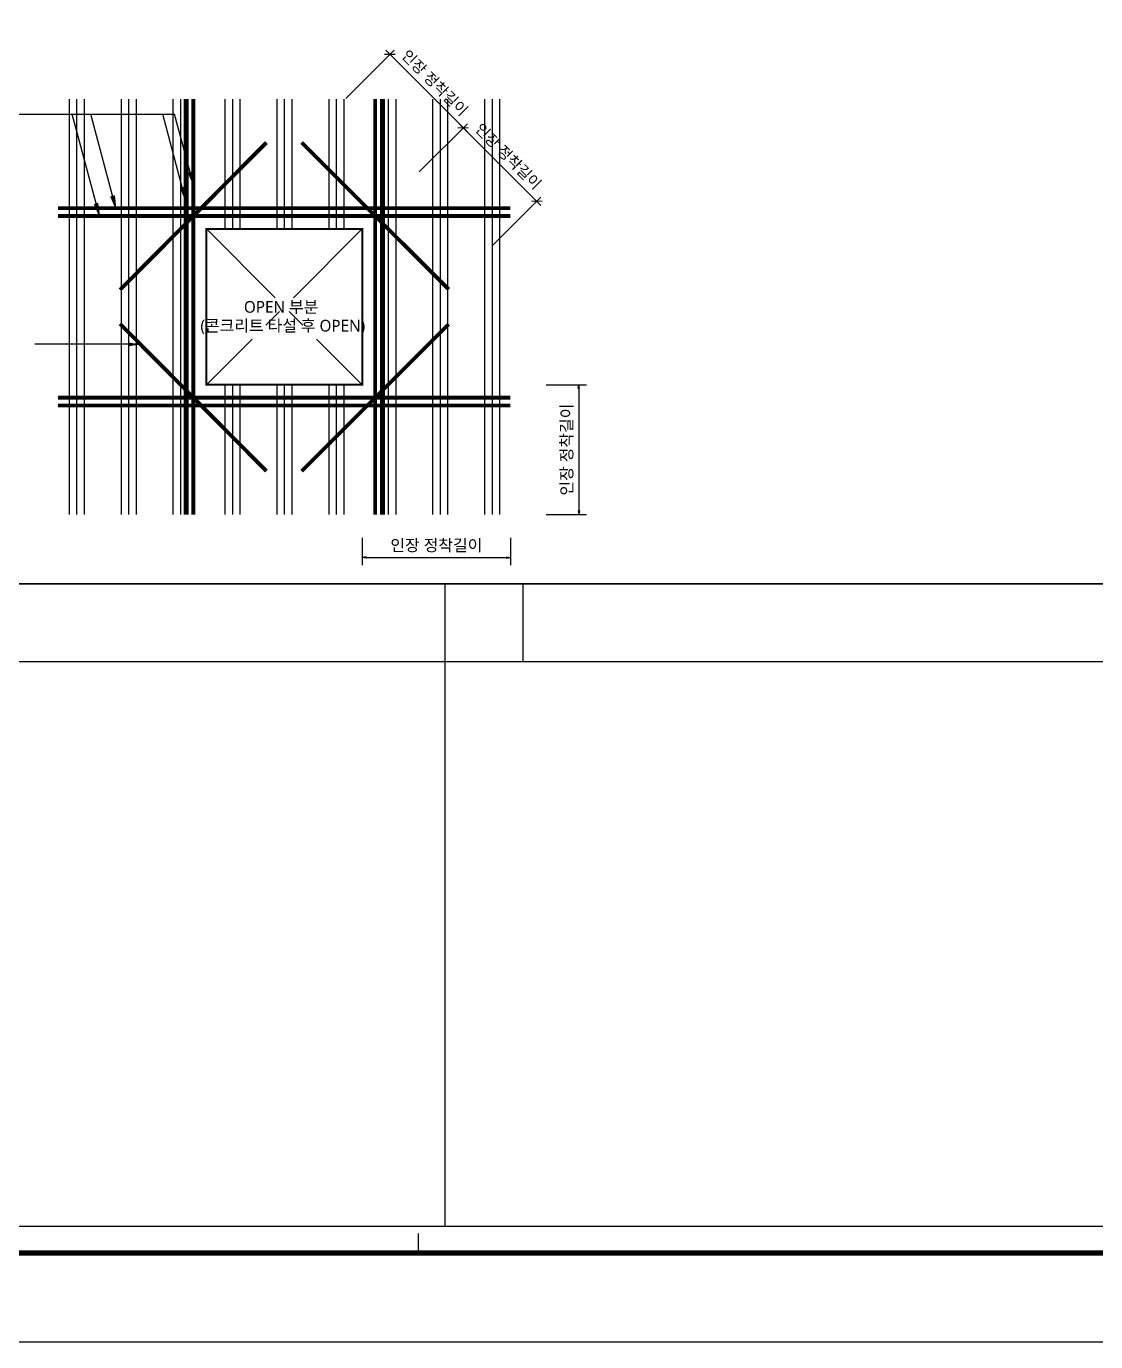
# Model space of a CAD drawing. Extents: x 10983 to 44623, y -18406 to 11294.
# Drawn here: x 22241 to 24986, y -12466 to -9089 of the extents above; entities that cross this region are included whole.
import ezdxf

# ---------------------------------------------------------------- set-up
doc = ezdxf.new("R2010")
doc.units = 0
doc.header["$LTSCALE"] = 100
doc.header["$MEASUREMENT"] = 0
doc.header["$PDMODE"] = 3
doc.header["$PDSIZE"] = 10
for name, pattern in [('CEN', [62, 60, -1, 0, -1]), ('CENTERX2', [4, 2.5, -0.5, 0.5, -0.5]), ('HIDDEN', [0.375, 0.25, -0.125])]:
    doc.linetypes.add(name, pattern=pattern)
doc.layers.get('0').update_dxf_attribs({"linetype": 'CONTINUOUS'})
doc.layers.get('Defpoints').update_dxf_attribs({"color": 165, "linetype": 'CONTINUOUS'})
for name, color, linetype in [('1', 1, 'CONTINUOUS'), ('DECK-CEN', 1, 'CEN'), ('DECK-CON', 2, 'CONTINUOUS'), ('DECK-DIM', 255, 'CONTINUOUS'), ('DECK-JOINT BAR', 4, 'HIDDEN'), ('DECK-TEXT', 7, 'CONTINUOUS'), ('E2', 7, 'CONTINUOUS'), ('form', 7, 'CONTINUOUS')]:
    doc.layers.add(name, color=color, linetype=linetype)
doc.styles.add('ROMANS', font='romans.shx', dxfattribs={"width": 0.75, "oblique": 5, "bigfont": 'whgtxt.shx'})
doc.styles.get("Standard").update_dxf_attribs({"font": ''})
doc.styles.add('SY Panel', font='malgun.ttf')
doc.styles.add('VICON TEXT', font='malgun.ttf')
doc.styles.add('돋음', font='Dotum.ttf')
doc.styles.get('STANDARD').set_extended_font_data('Haansoft Dotum')
doc.linetypes.add('DECK SUPPORT', pattern='A,12.7,-0.88,["O",STANDARD,S=4,R=0,X=-0.74,Y=-1.8],-0.55', length=14.13)
doc.dimstyles.new('STANDARD$0', dxfattribs={"dimscale": 0, "dimtxt": 3.5, "dimasz": 3, "dimexe": 1.5, "dimexo": 1.5, "dimgap": 1.5, "dimtad": 1, "dimdsep": 46, "dimtxsty": 'ROMANS', "dimblk1": 'OPEN', "dimblk2": 'OPEN', "dimsah": 1, "dimcen": 3, "dimclrd": 7, "dimclre": 7, "dimclrt": 2, "dimazin": 2, "dimtfac": 1, "dimtmove": 0, "dimatfit": 0, "dimldrblk": 'OPEN', "dimfxl": 1, "dimtolj": 1, "dimtzin": 9, "dimarcsym": 0})
doc.dimstyles.new('STDECK-DIM', dxfattribs={"dimtxt": 35, "dimasz": 20, "dimexe": 15, "dimexo": 40, "dimgap": 10, "dimtad": 1, "dimdec": 0, "dimtxsty": 'SY Panel', "dimblk": 'ARCHTICK', "dimcen": 2.5, "dimdle": 15, "dimclrd": 7, "dimclre": 7, "dimclrt": 6, "dimadec": 0, "dimazin": 0, "dimtfac": 1, "dimtdec": 0, "dimtmove": 0, "dimatfit": 3, "dimldrblk": 'ARCHTICK', "dimfxl": 1, "dimarcsym": 0})

# ---------------------------------------------------------------- blocks, each defined once
blk = doc.blocks.new('_OPEN')
at = {"color": 0}
for p in [(-1, 0.1676), (-1, -0.1676), (-1, 0)]:
    blk.add_line(p, (0, 0), dxfattribs=at)
blk = doc.blocks.new('*D415')
at = {"color": 7, "linetype": 'Continuous', "lineweight": -2, "ltscale": 10}
for p, q in [((23103, -10402.6), (23103, -10472.6)), ((23483.6, -10402.6), (23483.6, -10472.6)), ((23113, -10452.6), (23473.6, -10452.6))]:
    blk.add_line(p, q, dxfattribs=at)
at = {"layer": 'Defpoints', "color": 0, "ltscale": 0.5}
for p in [(23103, -10382.6), (23483.6, -10382.6), (23483.6, -10452.6)]:
    blk.add_point(p, dxfattribs=at)
at = {"color": 7, "lineweight": -2, "ltscale": 0.5, "xscale": 10, "yscale": 10, "zscale": 10, "rotation": 180}
blk.add_blockref('_OPEN', (23103, -10452.6), dxfattribs=at)
at = {"color": 7, "lineweight": -2, "ltscale": 0.5, "xscale": 10, "yscale": 10, "zscale": 10}
blk.add_blockref('_OPEN', (23483.6, -10452.6), dxfattribs=at)
at = {"color": 6, "ltscale": 0.5, "insert": (23293.3, -10422.8), "char_height": 30, "attachment_point": 5, "style": '돋음'}
blk.add_mtext('\\A1;{\\fMalgun Gothic|b0|i0|c129|p50;인장 정착길이}', dxfattribs=at)
blk = doc.blocks.new('DIMDOT')
at = {"color": 0}
blk.add_line((-2, 0), (2, 0), dxfattribs=at)
for radius in [0.5, 0.25]:
    blk.add_circle((0, 0), radius, dxfattribs=at)
blk = doc.blocks.new('*D416')
at = {"color": 7, "linetype": 'Continuous', "lineweight": -2, "ltscale": 10}
for p, q in [((23575.4, -10009), (23679, -10009)), ((23659, -10019), (23659, -10332.3)), ((23575.4, -10342.3), (23679, -10342.3))]:
    blk.add_line(p, q, dxfattribs=at)
at = {"layer": 'Defpoints', "color": 0, "ltscale": 0.5}
for p in [(23555.4, -10009), (23555.4, -10342.3), (23659, -10342.3)]:
    blk.add_point(p, dxfattribs=at)
at = {"color": 7, "lineweight": -2, "ltscale": 0.5, "xscale": 10, "yscale": 10, "zscale": 10}
for p, rotation in [((23659, -10009), 90), ((23659, -10342.3), 270)]:
    blk.add_blockref('_OPEN', p, dxfattribs=dict(at, rotation=rotation))
at = {"color": 6, "ltscale": 0.5, "insert": (23629.2, -10175.7), "char_height": 30, "attachment_point": 5, "rotation": 90, "style": '돋음'}
blk.add_mtext('\\A1;{\\fMalgun Gothic|b0|i0|c129|p50;인장 정착길이}', dxfattribs=at)
blk = doc.blocks.new('_ArchTick')
at = {"color": 0, "linetype": 'ByBlock', "const_width": 0.15}
blk.add_lwpolyline([(-0.5, -0.5), (0.5, 0.5)], dxfattribs=at)
blk = doc.blocks.new('*D417')
at = {"layer": 'DECK-DIM', "color": 7, "lineweight": -2}
for p, q in [((23249.5, -9462.5), (23373.2, -9338.8)), ((23561.8, -9548.5), (23352, -9338.8)), ((23438.1, -9651.1), (23561.8, -9527.3))]:
    blk.add_line(p, q, dxfattribs=at)
at = {"layer": 'Defpoints', "color": 0, "ltscale": 0.5}
for p in [(23362.6, -9349.4), (23221.2, -9490.8), (23409.8, -9679.4)]:
    blk.add_point(p, dxfattribs=at)
at = {"layer": 'DECK-DIM', "color": 7, "lineweight": -2, "ltscale": 0.5, "xscale": 20, "yscale": 20, "zscale": 20}
for p, rotation in [((23362.6, -9349.4), 135.0000000000011), ((23551.2, -9537.9), 315.0000000000011)]:
    blk.add_blockref('_ArchTick', p, dxfattribs=dict(at, rotation=rotation))
at = {"layer": 'DECK-DIM', "color": 6, "ltscale": 0.5, "insert": (23477.1, -9423.5), "char_height": 28, "attachment_point": 5, "rotation": 315, "style": 'SY Panel'}
blk.add_mtext('인장 정착길이', dxfattribs=at)
blk = doc.blocks.new('*D418')
at = {"layer": 'DECK-DIM', "color": 7, "lineweight": -2}
for p, q in [((23060.9, -9274), (23184.7, -9150.2)), ((23373.2, -9360), (23163.5, -9150.2)), ((23249.5, -9462.5), (23373.2, -9338.8))]:
    blk.add_line(p, q, dxfattribs=at)
at = {"layer": 'Defpoints', "color": 0, "ltscale": 0.5}
for p in [(23174.1, -9160.8), (23032.6, -9302.2), (23221.2, -9490.8)]:
    blk.add_point(p, dxfattribs=at)
at = {"layer": 'DECK-DIM', "color": 7, "lineweight": -2, "ltscale": 0.5, "xscale": 20, "yscale": 20, "zscale": 20}
for p, rotation in [((23174.1, -9160.8), 135), ((23362.6, -9349.4), 315)]:
    blk.add_blockref('_ArchTick', p, dxfattribs=dict(at, rotation=rotation))
at = {"layer": 'DECK-DIM', "color": 6, "ltscale": 0.5, "insert": (23288.5, -9234.9), "char_height": 28, "attachment_point": 5, "rotation": 315, "style": 'SY Panel'}
blk.add_mtext('인장 정착길이', dxfattribs=at)

msp = doc.modelspace()

# ---------------------------------------------------------------- hatches: boundary and pattern name
at = {"linetype": 'ByBlock'}
h = msp.add_hatch(color=1, dxfattribs=at)
h.paths.add_polyline_path([(22503.1, -9900.7), (22503.1, -9905.5), (22534.6, -9905.5)])
h.paths.add_polyline_path([(22503.1, -9905.5), (22503.1, -9910.2), (22534.6, -9905.5)])
at = {"layer": '1', "linetype": 'DECK SUPPORT', "ltscale": 10}
h = msp.add_hatch(color=256, dxfattribs=at)
h.paths.add_polyline_path([(22666.1, -9463.6), (22661.6, -9464.8), (22669.7, -9495.2)])
h.paths.add_polyline_path([(22661.6, -9464.8), (22657, -9466), (22669.7, -9495.2)])
h = msp.add_hatch(color=256, dxfattribs=at)
h.paths.add_polyline_path([(22467.1, -9524.1), (22462.6, -9525.3), (22470.7, -9555.7)])
h.paths.add_polyline_path([(22462.6, -9525.3), (22458, -9526.5), (22470.7, -9555.7)])
h = msp.add_hatch(color=256, dxfattribs=at)
h.paths.add_polyline_path([(22646.1, -9502.4), (22641.6, -9503.6), (22649.7, -9534)])
h.paths.add_polyline_path([(22641.6, -9503.6), (22637, -9504.8), (22649.7, -9534)])
h = msp.add_hatch(color=256, dxfattribs=at)
h.paths.add_polyline_path([(22424.6, -9544.1), (22420.1, -9545.3), (22428.2, -9575.7)])
h.paths.add_polyline_path([(22420.1, -9545.3), (22415.5, -9546.5), (22428.2, -9575.7)])

# ---------------------------------------------------------------- linework, layer by layer
at = {"color": 8}
for p, q in [((22350.4, -9275.7), (22350.4, -10342.3)), ((22369.7, -9275.7), (22369.7, -10342.3)), ((22389, -9275.7), (22389, -10342.3)), ((22483.7, -9275.7), (22483.7, -10342.3)), ((22503, -9275.7), (22503, -10342.3)), ((22522.4, -9275.7), (22522.4, -10342.3)), ((22617, -9275.7), (22617, -10342.3)), ((22636.4, -9275.7), (22636.4, -10342.3)), ((22655.7, -9275.7), (22655.7, -10342.3)), ((22750.4, -9275.7), (22750.4, -9609)), ((22750.4, -9275.7), (22750.4, -9609)), ((22769.7, -9275.7), (22769.7, -9609)), ((22769.7, -9275.7), (22769.7, -9609)), ((22789, -9275.7), (22789, -9609)), ((22789, -9275.7), (22789, -9609)), ((22883.7, -9275.7), (22883.7, -9609)), ((22883.7, -9275.7), (22883.7, -9609)), ((22903, -9275.7), (22903, -9609)), ((22903, -9275.7), (22903, -9609)), ((22922.4, -9275.7), (22922.4, -9609)), ((22922.4, -9275.7), (22922.4, -9609)), ((23017, -9275.7), (23017, -9609)), ((23017, -9275.7), (23017, -9609)), ((23036.4, -9275.7), (23036.4, -9609)), ((23036.4, -9275.7), (23036.4, -9609)), ((23055.7, -9275.7), (23055.7, -9609)), ((23055.7, -9275.7), (23055.7, -9609)), ((23150.4, -9275.7), (23150.4, -10342.3)), ((23169.7, -9275.7), (23169.7, -10342.3)), ((23189, -9275.7), (23189, -10342.3)), ((23283.7, -9275.7), (23283.7, -10342.3)), ((23303, -9275.7), (23303, -10342.3)), ((23322.4, -9275.7), (23322.4, -10342.3)), ((23417, -9275.7), (23417, -10342.3)), ((23436.4, -9275.7), (23436.4, -10342.3)), ((23455.7, -9275.7), (23455.7, -10342.3)), ((22750.4, -10009), (22750.4, -10342.3)), ((22769.7, -10009), (22769.7, -10342.3)), ((22789, -10009), (22789, -10342.3)), ((22883.7, -10009), (22883.7, -10342.3)), ((22903, -10009), (22903, -10342.3)), ((22922.4, -10009), (22922.4, -10342.3)), ((23017, -10009), (23017, -10342.3)), ((23036.4, -10009), (23036.4, -10342.3)), ((23055.7, -10009), (23055.7, -10342.3))]:
    msp.add_line(p, q, dxfattribs=at)
at = {"color": 1, "linetype": 'ByBlock'}
msp.add_line((22533.5, -9905.2), (22262.7, -9905.2), dxfattribs=at)
at = {"linetype": 'ByBlock'}
for p, q in [((26715.1, -10520.2), (19915.1, -10520.2)), ((23315.1, -10520.2), (23315.1, -12170.2)), ((23515.1, -10520.2), (23515.1, -10720.2)), ((26715.1, -10720.2), (19915.1, -10720.2)), ((26715.1, -12170.2), (19915.1, -12170.2))]:
    msp.add_line(p, q, dxfattribs=at)
at = {"layer": '1', "linetype": 'Continuous', "ltscale": 10}
msp.add_line((21696.5, -9313.9), (22621.1, -9313.9), dxfattribs=at)
at = {"layer": '1', "linetype": 'DECK SUPPORT', "ltscale": 10}
for p, q in [((22428.2, -9575.7), (22358.1, -9313.9)), ((22470.7, -9555.7), (22405.9, -9313.9)), ((22649.7, -9534), (22590.7, -9313.9)), ((22669.7, -9495.2), (22621.1, -9313.9))]:
    msp.add_line(p, q, dxfattribs=at)
for points in [[(22661.6, -9464.8), (22657, -9466), (22669.7, -9495.2), (22661.6, -9464.8)], [(22666.1, -9463.6), (22661.6, -9464.8), (22669.7, -9495.2), (22666.1, -9463.6)], [(22467.1, -9524.1), (22462.6, -9525.3), (22470.7, -9555.7), (22467.1, -9524.1)], [(22641.6, -9503.6), (22637, -9504.8), (22649.7, -9534), (22641.6, -9503.6)], [(22646.1, -9502.4), (22641.6, -9503.6), (22649.7, -9534), (22646.1, -9502.4)], [(22420.1, -9545.3), (22415.5, -9546.5), (22428.2, -9575.7), (22420.1, -9545.3)], [(22424.6, -9544.1), (22420.1, -9545.3), (22428.2, -9575.7), (22424.6, -9544.1)], [(22462.6, -9525.3), (22458, -9526.5), (22470.7, -9555.7), (22462.6, -9525.3)]]:
    msp.add_lwpolyline(points, close=True, dxfattribs=at)
at = {"layer": 'DECK-CEN', "color": 8, "linetype": 'CENTERX2'}
for p, q in [((23103, -9609), (22703, -10009)), ((22703, -9609), (23103, -10009))]:
    msp.add_line(p, q, dxfattribs=at)
at = {"layer": 'DECK-CON', "linetype": 'ByBlock', "const_width": 5}
msp.add_lwpolyline([(23103, -10009), (22703, -10009), (22703, -9609), (23103, -9609)], close=True, dxfattribs=at)
at = {"layer": 'DECK-JOINT BAR', "const_width": 10}
for points in [[(22649.7, -9275.7), (22649.7, -10342.3)], [(22669.7, -9275.7), (22669.7, -10342.3)], [(23136.4, -9275.7), (23136.4, -10342.3)], [(23156.4, -9275.7), (23156.4, -10342.3)], [(22481, -9765.6), (22856.9, -9387.2)], [(23324.9, -9764.2), (22947.8, -9387.1)], [(23483.6, -9555.7), (22321.7, -9555.7)], [(23483.6, -9575.7), (22321.7, -9575.7)], [(22481, -9852.4), (22856.9, -10230.7)], [(23324.9, -9853.8), (22947.8, -10230.9)], [(23483.6, -10042.3), (22321.7, -10042.3)], [(23483.6, -10062.3), (22321.7, -10062.3)]]:
    msp.add_lwpolyline(points, dxfattribs=at)
at = {"layer": 'Defpoints'}
msp.add_lwpolyline([(19392.5, -12466.3), (27802.5, -12466.3), (27802.5, -6526.2), (19392.5, -6526.2)], close=True, dxfattribs=at)
at = {"layer": 'E2', "linetype": 'ByBlock'}
msp.add_lwpolyline([(19915.1, -10520.2), (25045.5, -10520.2), (25045.5, -8870.2), (19915.1, -8870.2)], close=True, dxfattribs=at)
at = {"layer": 'form', "color": 30}
msp.add_line((23247.4, -12238.4), (23247.4, -12188.4), dxfattribs=at)
at = {"layer": 'form', "color": 30, "const_width": 14.2}
msp.add_lwpolyline([(19683.2, -6920.2), (19683.2, -12238.4), (27636.8, -12238.4), (27636.8, -6920.2)], close=True, dxfattribs=at)

# ---------------------------------------------------------------- texts
at = {"layer": 'DECK-TEXT', "style": 'VICON TEXT'}
for s, p in [('OPEN 부분', (22799.3, -9824.2)), ('(콘크리트 타설 후 OPEN)', (22687.7, -9872.4))]:
    msp.add_text(s, height=30, dxfattribs=at).set_placement(p)

# ---------------------------------------------------------------- dimensions: what is measured, and where the dimension line sits
at = {"linetype": 'Continuous', "ltscale": 10}
for base, p1, p2, angle, picture, middle in [((23659, -10342.3), (23555.4, -10009), (23555.4, -10342.3), 90, '*D416', (23629.2, -10175.7)), ((23483.6, -10452.6), (23103, -10382.6), (23483.6, -10382.6), 180, '*D415', (23293.3, -10422.8))]:
    dim = msp.add_linear_dim(base=base, p1=p1, p2=p2, angle=angle, text='{\\fMalgun Gothic|b0|i0|c129|p50;인장 정착길이}', dimstyle='STANDARD$0', override={"dimscale": 10, "dimtxt": 3, "dimasz": 1, "dimexe": 2, "dimexo": 2, "dimgap": 1, "dimdec": 0, "dimtxsty": '돋음', "dimblk": 'DIMDOT', "dimcen": 0, "dimdle": 2, "dimclrt": 6, "dimtfac": 0.1, "dimtdec": 0, "dimtix": 1, "dimtmove": 2, "dimtvp": 0.093333, "dimtzin": 8}, dxfattribs=at)
    dim.commit()
    dim.dimension.update_dxf_attribs({"geometry": picture, "text_midpoint": middle})
at = {"layer": 'DECK-DIM'}
for p1, p2, picture, middle in [((23221.2, -9490.8), (23032.6, -9302.2), '*D418', (23288.5, -9234.9)), ((23409.8, -9679.4), (23221.2, -9490.8), '*D417', (23477.1, -9423.5))]:
    dim = msp.add_aligned_dim(p1=p1, p2=p2, distance=-200, text='인장 정착길이', dimstyle='STDECK-DIM', override={"dimtxt": 28}, dxfattribs=at)
    dim.commit()
    dim.dimension.update_dxf_attribs({"geometry": picture, "text_midpoint": middle})

doc.saveas('drawing.dxf')
